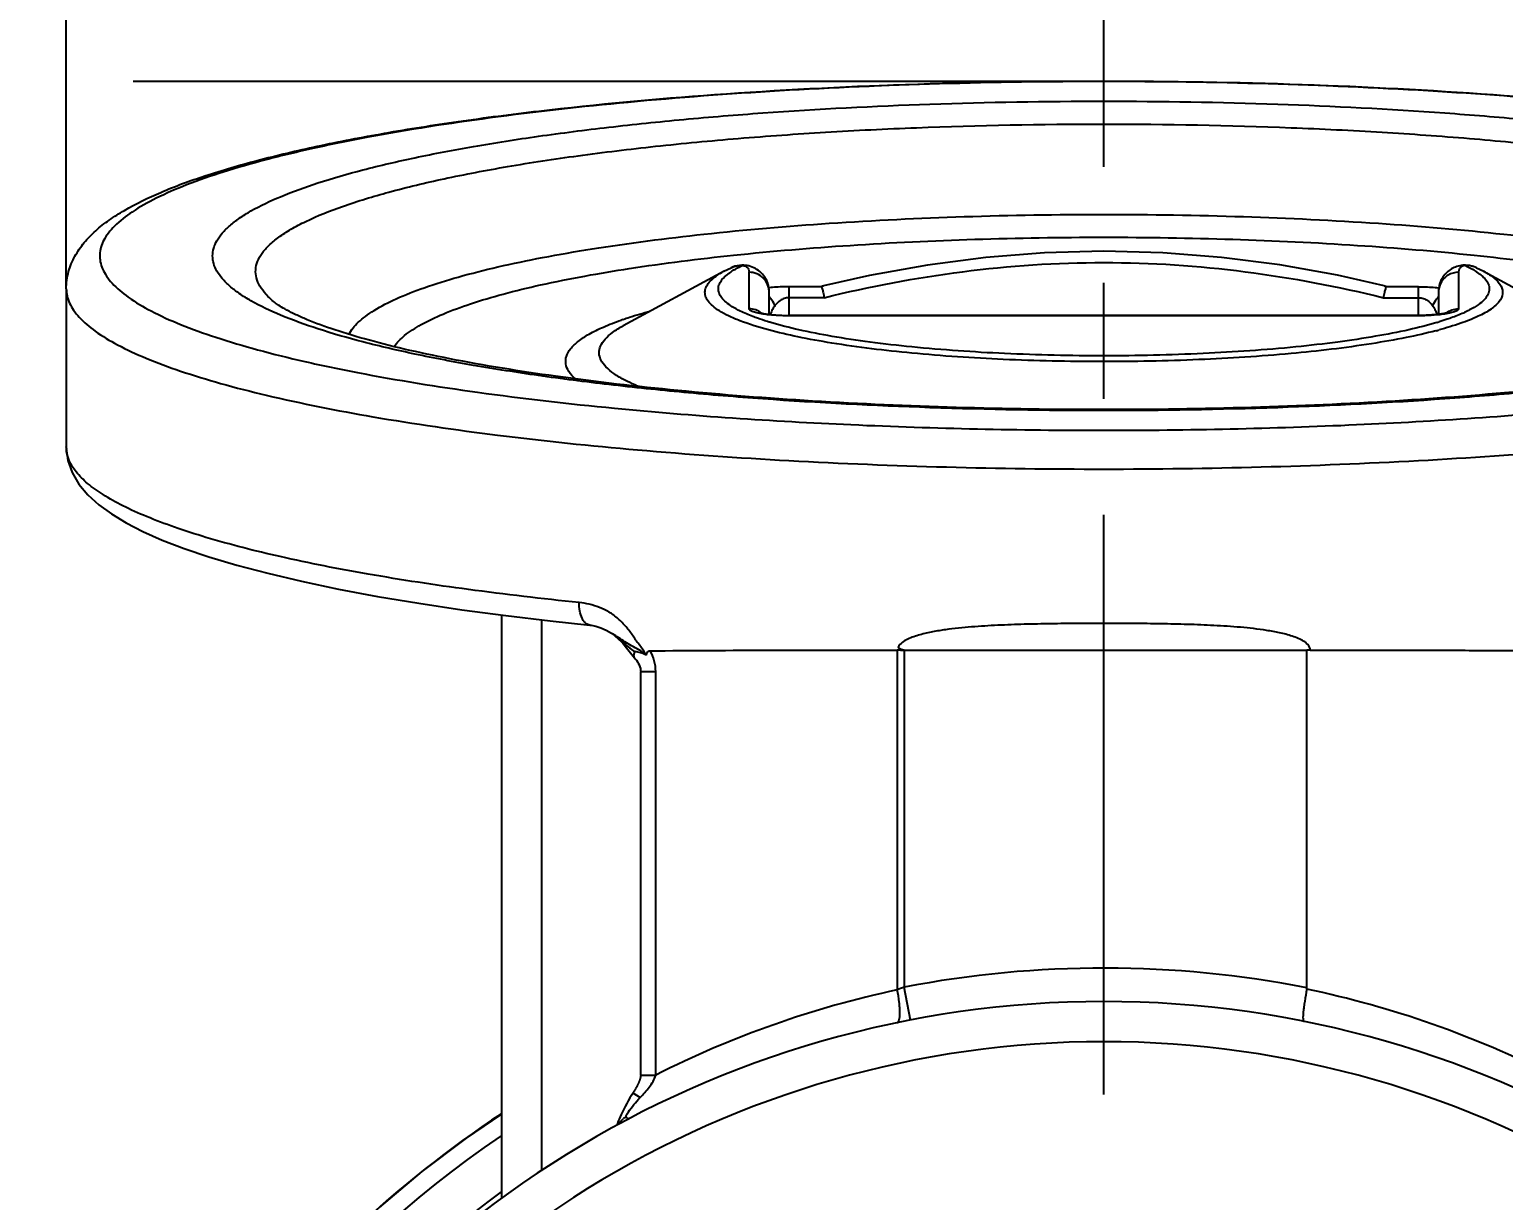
# Model space of a CAD drawing. Header units: millimetres. Extents: x 0 to 420, y 0 to 297.
# Drawn here: x 120.44 to 142.46, y 166.36 to 183.85 of the extents above; entities that cross this region are included whole.
import ezdxf
from ezdxf.enums import TextEntityAlignment as Align

# ---------------------------------------------------------------- set-up
doc = ezdxf.new("R2010")
doc.units = ezdxf.units.MM
doc.header["$LTSCALE"] = 23.1
doc.linetypes.add('CENTER', pattern=[0.6, 0.375, -0.075, 0.075, -0.075])
doc.layers.get('0').update_dxf_attribs({"linetype": 'CONTINUOUS'})
doc.layers.add('STARTBEZUEGE', color=7, linetype='CONTINUOUS')
doc.styles.get("Standard").update_dxf_attribs({"font": 'arial.ttf'})
doc.styles.add('TEXTSTYLE_3', font='arial.ttf')
doc.dimstyles.new('DIMSTYLE_10', dxfattribs={"dimtxt": 3, "dimasz": 3.3, "dimexe": 1.5, "dimexo": 0, "dimgap": 0.75, "dimtad": 1, "dimdec": 3, "dimdsep": 46, "dimtxsty": 'STANDARD', "dimblk": '_FILLED', "dimblk1": '_FILLED', "dimblk2": '_FILLED', "dimcen": 0.09, "dimadec": 3, "dimazin": 2, "dimtp": 0.3, "dimtm": 0.3, "dimtfac": 1, "dimtdec": 3, "dimtofl": 0, "dimtmove": 0, "dimatfit": 3, "dimldrblk": '_FILLED', "dimfxl": 1, "dimtolj": 1, "dimarcsym": 0})
doc.dimstyles.new('DIMSTYLE_2', dxfattribs={"dimtxt": 3, "dimasz": 3.3, "dimexe": 1.5, "dimexo": 0, "dimgap": 0.75, "dimtad": 1, "dimdec": 3, "dimdsep": 46, "dimtxsty": 'STANDARD', "dimblk": '_FILLED', "dimblk1": '_FILLED', "dimblk2": '_FILLED', "dimcen": 0.09, "dimadec": 3, "dimazin": 2, "dimtol": 1, "dimtp": 0.4, "dimtm": 0.4, "dimtfac": 0.6, "dimtdec": 3, "dimtofl": 0, "dimtmove": 0, "dimatfit": 3, "dimldrblk": '_FILLED', "dimfxl": 1, "dimtolj": 1, "dimarcsym": 0})
doc.dimstyles.new('DIMSTYLE_5', dxfattribs={"dimtxt": 3, "dimasz": 3.3, "dimexe": 1.5, "dimexo": 0, "dimgap": 0.75, "dimtad": 1, "dimdec": 1, "dimdsep": 46, "dimtxsty": 'STANDARD', "dimblk": '_FILLED', "dimblk1": '_FILLED', "dimblk2": '_FILLED', "dimcen": 0.09, "dimadec": 3, "dimazin": 2, "dimtp": 0.3, "dimtm": 0.3, "dimtfac": 1, "dimtdec": 1, "dimtofl": 0, "dimtmove": 0, "dimatfit": 3, "dimldrblk": '_FILLED', "dimfxl": 1, "dimtolj": 1, "dimarcsym": 0})

# ---------------------------------------------------------------- blocks, each defined once
blk = doc.blocks.new('_FILLED')
at = {"color": 0, "linetype": 'BYBLOCK'}
blk.add_solid([(0, 0), (-1, 0.1515), (-1, -0.1515)], dxfattribs=at)
blk = doc.blocks.new('*D1')
at = {"color": 2, "linetype": 'CONTINUOUS'}
for p, q in [((119.489, 157.483), (119.489, 208.58)), ((153.489, 157.483), (153.489, 208.58)), ((119.489, 207.08), (136.489, 207.08)), ((153.489, 207.08), (136.489, 207.08))]:
    blk.add_line(p, q, dxfattribs=at)
at = {"color": 2, "linetype": 'CONTINUOUS', "xscale": 3.3, "yscale": 3.3, "zscale": 3.3, "rotation": 180}
blk.add_blockref('_FILLED', (119.489, 207.08), dxfattribs=at)
at = {"color": 2, "linetype": 'CONTINUOUS', "xscale": 3.3, "yscale": 3.3, "zscale": 3.3}
blk.add_blockref('_FILLED', (153.489, 207.08), dxfattribs=at)
at = {"color": 2, "linetype": 'CONTINUOUS', "style": 'TEXTSTYLE_3'}
for s, p in [('+0.4', (138.82, 210.38)), ('-0.4', (138.506, 207.98))]:
    blk.add_text(s, height=1.8, dxfattribs=at).set_placement(p, align=Align.CENTER)
at = {"color": 2, "linetype": 'CONTINUOUS'}
blk.add_text('34', height=3, dxfattribs=at).set_placement((134.01, 208.58), align=Align.CENTER)
blk = doc.blocks.new('*D4')
at = {"color": 2, "linetype": 'CONTINUOUS'}
for p, q in [((118.489, 183.074), (104.989, 183.074)), ((106.489, 183.074), (106.489, 160.413)), ((136.489, 183.074), (121.989, 183.074)), ((106.489, 137.753), (106.489, 160.413)), ((136.489, 137.753), (104.989, 137.753))]:
    blk.add_line(p, q, dxfattribs=at)
at = {"color": 2, "linetype": 'CONTINUOUS', "xscale": 3.3, "yscale": 3.3, "zscale": 3.3}
for p, rotation in [((106.489, 183.074), 90), ((106.489, 137.753), 270)]:
    blk.add_blockref('_FILLED', p, dxfattribs=dict(at, rotation=rotation))
at = {"color": 2, "linetype": 'CONTINUOUS'}
for s, p in [(')', (105.739, 165.187)), ('45.3', (105.739, 160.413)), ('(', (105.739, 155.64))]:
    blk.add_text(s, height=3, rotation=90, dxfattribs=at).set_placement(p, align=Align.CENTER)
blk = doc.blocks.new('*D10')
at = {"color": 2, "linetype": 'CONTINUOUS'}
for p, q in [((120.989, 179.977), (120.989, 199.58)), ((151.989, 179.977), (151.989, 199.58)), ((120.989, 198.08), (136.489, 198.08)), ((151.989, 198.08), (136.489, 198.08))]:
    blk.add_line(p, q, dxfattribs=at)
at = {"color": 2, "linetype": 'CONTINUOUS', "xscale": 3.3, "yscale": 3.3, "zscale": 3.3, "rotation": 180}
blk.add_blockref('_FILLED', (120.989, 198.08), dxfattribs=at)
at = {"color": 2, "linetype": 'CONTINUOUS', "xscale": 3.3, "yscale": 3.3, "zscale": 3.3}
blk.add_blockref('_FILLED', (151.989, 198.08), dxfattribs=at)
at = {"color": 2, "linetype": 'CONTINUOUS'}
for s, p in [('(', (133.461, 198.83)), (')', (139.517, 198.83)), ('31', (136.489, 198.83))]:
    blk.add_text(s, height=3, dxfattribs=at).set_placement(p, align=Align.CENTER)

msp = doc.modelspace()

# ---------------------------------------------------------------- linework, layer by layer
at = {"color": 7, "linetype": 'CONTINUOUS'}
for p, q in [((130.8151, 180.2401), (129.3102, 179.4253)), ((130.8128, 180.2389), (130.92, 180.2929)), ((142.0584, 180.2929), (142.1655, 180.2389)), ((142.1634, 180.2401), (143.6682, 179.4253)), ((120.9892, 179.9769), (120.9892, 177.6133)), ((131.4705, 180.0539), (131.4611, 180.0807)), ((131.478, 180.0268), (131.4705, 180.0539)), ((131.4892, 179.5955), (131.4892, 179.9337)), ((141.4892, 179.9337), (141.4892, 179.5955)), ((141.5428, 180.1337), (141.5422, 180.1327)), ((141.1892, 179.5797), (131.7892, 179.5797)), ((120.9892, 177.6133), (120.9892, 177.6177)), ((127.4892, 175.105), (127.4892, 166.3863)), ((129.1464, 174.8278), (129.15, 174.8252)), ((129.15, 174.8252), (129.1518, 174.8239)), ((129.151, 174.8245), (129.1518, 174.8239)), ((133.4544, 174.5799), (133.404, 174.5817)), ((133.4544, 174.5799), (139.4718, 174.5799)), ((139.524, 169.5348), (139.524, 174.5804)), ((129.5706, 168.2317), (129.5706, 174.2613)), ((129.4611, 167.9743), (129.4549, 167.9648))]:
    msp.add_line(p, q, dxfattribs=at)
at = {"color": 9, "linetype": 'CONTINUOUS'}
for p, q in [((130.86, 180.1879), (130.8622, 180.1896)), ((130.8609, 180.1878), (130.8627, 180.1895)), ((131.1892, 179.6793), (131.1892, 180.2248)), ((141.7892, 180.2249), (141.7892, 179.6793)), ((131.7892, 179.5751), (131.7892, 180.0094)), ((132.2709, 180.0094), (131.7892, 180.0094)), ((141.1892, 180.0094), (140.7075, 180.0094)), ((141.1892, 179.5751), (141.1892, 180.0094)), ((132.3122, 179.8449), (131.7892, 179.8449)), ((140.6662, 179.8449), (141.1892, 179.8449)), ((141.1892, 179.5751), (131.7892, 179.5751)), ((129.31, 179.4253), (129.3102, 179.4253)), ((120.9892, 177.6119), (120.9892, 177.6133)), ((120.9893, 177.6119), (120.9892, 177.6133)), ((128.0892, 175.0324), (128.0892, 166.8079)), ((129.1511, 174.8247), (129.1464, 174.8278)), ((133.404, 174.5818), (133.404, 169.5043)), ((133.505, 174.5799), (133.505, 169.5446)), ((129.5706, 174.2613), (129.7953, 174.2613)), ((129.7953, 168.2317), (129.7953, 174.2613)), ((133.5997, 169.0537), (133.505, 169.5446)), ((129.5706, 168.2317), (129.7953, 168.2317)), ((129.4549, 167.9648), (129.5616, 167.8947))]:
    msp.add_line(p, q, dxfattribs=at)
at = {"color": 7, "linetype": 'CONTINUOUS'}
for points in [[(140.6788, 180.0241), (139.9817, 180.1793), (139.1193, 180.3343), (138.2475, 180.4479), (137.3687, 180.5173), (136.4864, 180.5405), (135.6041, 180.517), (134.7252, 180.4473), (133.8532, 180.3334), (132.9906, 180.178), (132.2996, 180.0241)], [(131.1023, 180.3304), (131.0839, 180.3306), (131.047, 180.3283), (131.0105, 180.3227), (130.9746, 180.3137), (130.9396, 180.3014), (130.92, 180.2929)], [(131.4368, 180.1317), (131.422, 180.1555), (131.4059, 180.1779), (131.3884, 180.1988), (131.3699, 180.2181), (131.3502, 180.2359), (131.3296, 180.2523), (131.3079, 180.2672), (131.2849, 180.2808), (131.261, 180.2929), (131.2363, 180.3034), (131.2111, 180.3122), (131.1854, 180.3192), (131.16, 180.3245), (131.1343, 180.3281), (131.1098, 180.3301), (131.1023, 180.3304)], [(141.8761, 180.3304), (141.8719, 180.3303), (141.8506, 180.3288), (141.8285, 180.3261), (141.8061, 180.3222), (141.7843, 180.317), (141.7628, 180.3107), (141.742, 180.3033), (141.7217, 180.2949), (141.7019, 180.2853), (141.6827, 180.2747), (141.6643, 180.2631), (141.6465, 180.2506), (141.6294, 180.237), (141.613, 180.2223), (141.5972, 180.2066), (141.5823, 180.1899), (141.5681, 180.1721), (141.5549, 180.1533), (141.5422, 180.1326)], [(142.0584, 180.2929), (142.04, 180.3009), (142.0048, 180.3134), (141.9686, 180.3226), (141.9319, 180.3283), (141.8948, 180.3306), (141.8762, 180.3304)], [(131.4611, 180.0807), (131.4498, 180.1067), (131.4368, 180.1317)], [(131.4892, 179.9294), (131.4889, 179.9454), (131.4871, 179.9722), (131.4835, 179.9994), (131.478, 180.0268)], [(120.9892, 177.6177), (120.9894, 177.5959), (121.0124, 177.4147), (121.0764, 177.2317), (121.179, 177.0575), (121.3118, 176.8994), (121.4739, 176.7521), (121.6633, 176.614), (121.8825, 176.4815), (122.1346, 176.3522), (122.4223, 176.2251), (122.7496, 176.0991), (123.1192, 175.9742), (123.5356, 175.8499), (123.9977, 175.7276), (124.5054, 175.6081), (125.0547, 175.4929), (125.6409, 175.3831), (126.2579, 175.2799), (126.8987, 175.184), (127.5554, 175.0962), (128.2167, 175.0172), (128.8123, 174.9533)], [(128.8121, 174.9533), (128.8329, 174.9508), (128.9023, 174.9374), (128.9771, 174.9142), (129.0556, 174.8801), (129.1344, 174.8355), (129.1425, 174.8303)], [(129.151, 174.8245), (129.2214, 174.7646), (129.3017, 174.6829), (129.3802, 174.5899), (129.4574, 174.4916), (129.4794, 174.4643)], [(129.479, 174.4647), (129.4891, 174.452), (129.5057, 174.4295), (129.5212, 174.4063), (129.5349, 174.3828), (129.5471, 174.3584), (129.5575, 174.3328), (129.5652, 174.3065), (129.5699, 174.2783), (129.5706, 174.2613)], [(129.5706, 168.2317), (129.5706, 168.2309), (129.5705, 168.2269), (129.5702, 168.2229), (129.5698, 168.2188), (129.5693, 168.2148), (129.5687, 168.211), (129.5681, 168.2076), (129.5676, 168.2045), (129.567, 168.2016), (129.5665, 168.1989), (129.5659, 168.1961), (129.5652, 168.1933), (129.5645, 168.1902), (129.5636, 168.1866), (129.5626, 168.1829), (129.5616, 168.1792), (129.5605, 168.1754), (129.5593, 168.1716), (129.5581, 168.1677), (129.5569, 168.1638), (129.5556, 168.1598), (129.5542, 168.1557), (129.5527, 168.1516), (129.5512, 168.1473), (129.5496, 168.143), (129.5479, 168.1387), (129.5462, 168.1342), (129.5444, 168.1296), (129.5424, 168.125), (129.5404, 168.1202), (129.5384, 168.1154), (129.5362, 168.1105), (129.534, 168.1055), (129.5317, 168.1004), (129.5293, 168.0953), (129.5268, 168.0901), (129.5242, 168.0848), (129.5216, 168.0795), (129.5189, 168.0741), (129.5161, 168.0686), (129.5132, 168.0631), (129.5103, 168.0575), (129.5073, 168.0519), (129.5042, 168.0463), (129.501, 168.0405), (129.4978, 168.0348), (129.4944, 168.0289), (129.491, 168.0231), (129.4876, 168.0171), (129.484, 168.0112), (129.4804, 168.0051), (129.4767, 167.9991), (129.4729, 167.993), (129.469, 167.9868), (129.4651, 167.9806), (129.4611, 167.9743)], [(129.4549, 167.9648), (129.4372, 167.9372), (129.4102, 167.8926), (129.385, 167.8485), (129.3612, 167.8052), (129.3388, 167.7629), (129.3177, 167.722), (129.298, 167.6826), (129.2799, 167.645), (129.2633, 167.6091), (129.2483, 167.5749), (129.2347, 167.5415), (129.2226, 167.5085), (129.2144, 167.4828)], [(127.4892, 167.6493), (126.9631, 167.2908), (126.3016, 166.7898), (125.662, 166.2528), (125.045, 165.6791), (124.452, 165.0681), (123.8829, 164.4176), (123.3854, 163.7875)]]:
    msp.add_lwpolyline(points, dxfattribs=at)
at = {"color": 9, "linetype": 'CONTINUOUS'}
for centre, radius, start, end in [((131.283, 179.662), 0.6749, 128.19339, 128.57484), ((131.5375, 179.2883), 1.1273, 120.48915, 121.54074), ((131.0518, 180.2248), 0.1374, 359.98227, 2.7362), ((141.9243, 180.2249), 0.1351, 177.34886, 180.01425), ((141.9061, 179.9604), 0.3662, 88.00351, 93.20601), ((141.9063, 179.9636), 0.363, 82.77633, 88.00595), ((141.9067, 179.9678), 0.3587, 72.35834, 82.76751), ((141.4144, 179.2472), 1.1763, 58.35747, 60.41597), ((141.9075, 179.9706), 0.3558, 71.57468, 72.33773), ((141.9072, 179.9696), 0.3569, 64.91856, 71.57289), ((131.0542, 179.9294), 0.4351, 359.99654, 2.54059), ((130.8939, 174.9248), 4.8622, 109.02569, 109.42953), ((131.9824, 179.4355), 0.4999, 156.52368, 161.60614), ((140.9956, 179.4354), 0.5003, 18.3954, 23.67852), ((140.1267, 183.9643), 4.6861, 286.59918, 287.00676), ((139.8749, 185.388), 6.2392, 284.63665, 285.06757), ((121.4573, 177.6133), 0.4681, 180.17698, 183.05312), ((136.4182, 261.8711), 84.5858, 266.860633, 270.048126), ((136.506, 263.8821), 86.5968, 269.988893, 273.102348), ((128.2027, 173.6022), 1.547, 51.14419, 52.15835), ((139.4775, 174.5816), 0.0962, 0.03792, 11.48432), ((136.4892, 154.0799), 15.75, 78.89045, 100.92204), ((136.5223, 154.9088), 14.9249, 102.0598, 116.79008), ((135.1767, 165.2138), 4.6423, 111.10653, 112.44888), ((136.4555, 154.9073), 14.9265, 63.21033, 78.14411), ((136.4892, 154.0799), 14.65, 26.47563, 153.52437), ((136.6247, 153.8456), 16.5564, 123.48952, 142.93712), ((129.565, 167.2817), 0.3916, 122.49395, 131.25441), ((136.4892, 154.0799), 16.0163, 124.20637, 159.24784)]:
    msp.add_arc(centre, radius, start, end, dxfattribs=at)
at = {"color": 7, "linetype": 'CONTINUOUS'}
for centre, radius, start, end in [((131.0892, 179.9337), 0.4, 0, 30.01183), ((141.8892, 179.9337), 0.4, 149.99281, 180), ((141.893, 179.9337), 0.4034, 163.37311, 164.68704), ((141.887, 179.9357), 0.3971, 156.19104, 163.39306), ((141.8836, 179.9371), 0.3934, 155.43468, 156.18582), ((141.8818, 179.938), 0.3915, 150.17436, 155.43648), ((140.3045, 180.5373), 9.0782, 220.63291, 221.01304), ((139.475, 177.3493), 2.7694, 269.93421, 271.0135), ((139.8856, 165.2503), 9.3367, 91.9103, 92.21979), ((139.4228, 169.5347), 0.1012, 348.99272, 0.04215), ((136.4892, 154.0799), 15.25, 26.47563, 153.52437), ((136.4892, 154.0799), 15.3285, 125.96989, 155.31258)]:
    msp.add_arc(centre, radius, start, end, dxfattribs=at)
for points, knots in [([(120.9892, 179.9769), (120.9892, 180.0634), (121.0123, 180.2336), (121.1104, 180.4675), (121.2526, 180.6718), (121.4276, 180.8513), (121.6314, 181.0103), (121.9501, 181.2125), (122.4264, 181.4417), (123.0917, 181.6848), (123.8731, 181.9108), (124.7682, 182.1204), (125.7719, 182.3129), (126.8762, 182.487), (128.5188, 182.6989), (130.7444, 182.9022), (133.5607, 183.0488), (135.5008, 183.0816), (136.4892, 183.0816)], [0, 0, 0, 0, 0.0158472, 0.0309913, 0.0460348, 0.0611529, 0.0767338, 0.093264, 0.1301909, 0.1732356, 0.2228495, 0.2790338, 0.3415359, 0.4099389, 0.4837084, 0.6447743, 0.81901, 1, 1, 1, 1]), ([(136.4892, 183.0816), (137.4776, 183.0816), (139.4178, 183.0488), (142.2341, 182.9022), (144.4596, 182.6989), (146.1022, 182.487), (147.2065, 182.3129), (148.2102, 182.1204), (149.1054, 181.9108), (149.8867, 181.6848), (150.552, 181.4417), (151.0283, 181.2125), (151.347, 181.0103), (151.5508, 180.8513), (151.7259, 180.6718), (151.868, 180.4675), (151.9661, 180.2336), (151.9892, 180.0634), (151.9892, 179.9769)], [0, 0, 0, 0, 0.1809902, 0.3552259, 0.5162919, 0.5900614, 0.6584645, 0.7209666, 0.7771509, 0.8267648, 0.8698093, 0.9067361, 0.9232666, 0.9388474, 0.9539647, 0.9690087, 0.9841537, 1, 1, 1, 1]), ([(132.2709, 180.0094), (132.2692, 180.0123), (132.2785, 180.0183), (132.2876, 180.0208), (132.2955, 180.0231), (132.2996, 180.0241)], [0, 0, 0, 0, 0.3070258, 0.6180391, 1, 1, 1, 1]), ([(132.2709, 180.0094), (132.2719, 180.0077), (132.2769, 179.9976), (132.2803, 179.9869), (132.2829, 179.9781)], [0, 0, 0, 0, 0.180117, 1, 1, 1, 1]), ([(132.2829, 179.9781), (132.2885, 179.9596), (132.299, 179.9153), (132.3076, 179.8707), (132.3122, 179.8449)], [0, 0, 0, 0, 0.4245475, 1, 1, 1, 1]), ([(140.6955, 179.9781), (140.69, 179.9596), (140.6795, 179.9153), (140.6708, 179.8707), (140.6662, 179.8449)], [0, 0, 0, 0, 0.4245474, 1, 1, 1, 1]), ([(140.6788, 180.0241), (140.683, 180.0231), (140.6908, 180.0208), (140.6999, 180.0183), (140.7093, 180.0123), (140.7075, 180.0094)], [0, 0, 0, 0, 0.3819606, 0.6929749, 1, 1, 1, 1]), ([(140.7075, 180.0094), (140.7065, 180.0077), (140.7015, 179.9976), (140.6981, 179.9869), (140.6955, 179.9781)], [0, 0, 0, 0, 0.180117, 1, 1, 1, 1]), ([(141.5039, 180.0403), (141.5014, 180.0311), (141.4928, 179.9949), (141.4892, 179.9576), (141.4892, 179.93)], [0, 0, 0, 0, 0.2568944, 1, 1, 1, 1]), ([(136.4892, 178.1725), (135.7533, 178.1725), (134.3022, 178.1935), (132.1792, 178.2876), (130.1828, 178.4407), (128.3738, 178.6476), (127.0125, 178.8664), (126.0635, 179.0672), (125.4702, 179.2169), (124.9694, 179.3693), (124.6161, 179.501), (124.3896, 179.6041), (124.263, 179.6695), (124.1699, 179.7259), (124.12, 179.7611), (124.101, 179.7765)], [0, 0, 0, 0, 0.1755213, 0.3460589, 0.5067586, 0.652951, 0.7802097, 0.8354062, 0.884247, 0.9261027, 0.9602136, 0.9740522, 0.9854511, 0.9941689, 1, 1, 1, 1]), ([(148.8775, 179.7765), (148.8584, 179.7611), (148.8085, 179.7259), (148.7154, 179.6695), (148.5888, 179.6041), (148.3623, 179.501), (148.009, 179.3693), (147.5082, 179.2169), (146.9149, 179.0672), (145.9659, 178.8664), (144.6046, 178.6476), (142.7956, 178.4407), (140.7993, 178.2876), (138.6762, 178.1935), (137.2252, 178.1725), (136.4892, 178.1725)], [0, 0, 0, 0, 0.005832, 0.014549, 0.0259475, 0.0397863, 0.0738973, 0.1157529, 0.1645937, 0.2197901, 0.3470488, 0.4932412, 0.6539409, 0.8244786, 1, 1, 1, 1]), ([(131.3502, 179.621), (131.3466, 179.6224), (131.3662, 179.6157), (131.3748, 179.6142), (131.3951, 179.6095), (131.4161, 179.6058), (131.4513, 179.6), (131.5008, 179.5937), (131.5661, 179.5876), (131.6373, 179.5831), (131.7123, 179.5803), (131.7634, 179.5797), (131.7892, 179.5797)], [0, 0, 0, 0, 0.0258647, 0.0583576, 0.1006613, 0.1511912, 0.2086546, 0.3407179, 0.4906143, 0.6533735, 0.824723, 1, 1, 1, 1]), ([(141.6282, 179.621), (141.6318, 179.6224), (141.6122, 179.6157), (141.6036, 179.6142), (141.5834, 179.6095), (141.5624, 179.6058), (141.5271, 179.6), (141.4777, 179.5937), (141.4123, 179.5876), (141.3412, 179.5831), (141.2661, 179.5803), (141.215, 179.5797), (141.1892, 179.5797)], [0, 0, 0, 0, 0.0258647, 0.0583576, 0.1006613, 0.1511912, 0.2086546, 0.3407179, 0.4906143, 0.6533735, 0.824723, 1, 1, 1, 1]), ([(129.6557, 174.5035), (129.6274, 174.5182), (129.5724, 174.5409), (129.5145, 174.5531), (129.4877, 174.5577)], [0, 0, 0, 0, 0.5407726, 1, 1, 1, 1]), ([(129.6557, 174.5035), (129.6567, 174.5117), (129.6597, 174.5279), (129.6691, 174.5507), (129.6876, 174.567), (129.7034, 174.5696), (129.7111, 174.5697)], [0, 0, 0, 0, 0.2619111, 0.5165245, 0.7594473, 1, 1, 1, 1]), ([(129.7111, 174.5697), (130.3129, 174.5747), (131.2266, 174.5787), (132.4576, 174.579), (133.0867, 174.5818), (133.404, 174.5818)], [0, 0, 0, 0, 0.4889488, 0.7422289, 1, 1, 1, 1]), ([(133.508, 174.5799), (133.4991, 174.5799), (133.4812, 174.5817), (133.4477, 174.5945), (133.4266, 174.6121), (133.415, 174.6255)], [0, 0, 0, 0, 0.2505739, 0.5008259, 1, 1, 1, 1]), ([(139.5744, 174.5818), (139.9039, 174.5817), (140.5569, 174.5799), (141.5259, 174.5781), (142.4726, 174.5755), (143.0958, 174.5713), (143.4029, 174.5685)], [0, 0, 0, 0, 0.258182, 0.5116658, 0.7593084, 1, 1, 1, 1]), ([(139.5221, 169.5153), (139.5102, 169.4546), (139.4946, 169.3663), (139.4784, 169.2536), (139.4701, 169.182), (139.4653, 169.1236), (139.4647, 169.0781), (139.466, 169.0518), (139.4716, 169.0355), (139.4759, 169.0346)], [0, 0, 0, 0, 0.3810022, 0.5517719, 0.701054, 0.8235425, 0.915153, 0.97342, 1, 1, 1, 1])]:
    msp.add_open_spline(points, degree=3, knots=knots, dxfattribs=at)
at = {"color": 9, "linetype": 'CONTINUOUS'}
for points, knots in [([(136.4892, 183.074), (135.6702, 183.074), (134.0534, 183.0511), (131.6833, 182.9489), (129.4426, 182.7817), (127.3915, 182.5545), (125.829, 182.3125), (124.7171, 182.0882), (123.9963, 181.9162), (123.3595, 181.7348), (122.8109, 181.5453), (122.3535, 181.3492), (121.9897, 181.1476), (121.7526, 180.9659), (121.6183, 180.8158), (121.5483, 180.7085), (121.5037, 180.5998), (121.4853, 180.49), (121.4937, 180.3799), (121.5285, 180.2707), (121.589, 180.1629), (121.7102, 180.0122), (121.9318, 179.8294), (122.2779, 179.6269), (122.7179, 179.4296), (123.2495, 179.2388), (123.87, 179.0558), (124.5754, 178.8819), (125.6685, 178.6545), (127.2105, 178.4082), (128.4952, 178.2611), (129.1788, 178.1948)], [0, 0, 0, 0, 0.1029062, 0.2031146, 0.2980172, 0.3851579, 0.4623256, 0.4965711, 0.5276527, 0.5554096, 0.5797227, 0.6005307, 0.6178593, 0.631881, 0.6377898, 0.6430827, 0.6479043, 0.6524484, 0.656947, 0.6616389, 0.666735, 0.6723982, 0.6858369, 0.7025244, 0.7226731, 0.74633, 0.7734469, 0.8039146, 0.8375794, 0.9137069, 1, 1, 1, 1]), ([(143.7996, 178.1948), (144.4832, 178.2611), (145.7679, 178.4082), (147.3099, 178.6545), (148.4031, 178.8819), (149.1084, 179.0558), (149.7289, 179.2388), (150.2606, 179.4296), (150.7006, 179.6269), (151.0466, 179.8294), (151.2683, 180.0122), (151.3894, 180.1629), (151.4499, 180.2707), (151.4848, 180.3799), (151.4931, 180.49), (151.4747, 180.5998), (151.4301, 180.7085), (151.3601, 180.8158), (151.2258, 180.9659), (150.9887, 181.1476), (150.625, 181.3492), (150.1675, 181.5453), (149.6189, 181.7348), (148.9822, 181.9162), (148.2613, 182.0882), (147.1494, 182.3125), (145.5869, 182.5545), (143.5359, 182.7817), (141.2951, 182.9489), (138.925, 183.0511), (137.3083, 183.074), (136.4892, 183.074)], [0, 0, 0, 0, 0.0862931, 0.1624206, 0.1960854, 0.2265531, 0.25367, 0.2773269, 0.2974756, 0.3141631, 0.3276018, 0.333265, 0.3383611, 0.343053, 0.3475516, 0.3520957, 0.3569173, 0.3622102, 0.368119, 0.3821407, 0.3994693, 0.4202773, 0.4445904, 0.4723473, 0.5034289, 0.5376744, 0.6148421, 0.7019828, 0.7968854, 0.8970938, 1, 1, 1, 1]), ([(136.4892, 178.1573), (135.6233, 178.1573), (133.9235, 178.1859), (131.8311, 178.2938), (130.232, 178.4244), (129.1146, 178.5399), (128.068, 178.6738), (127.1024, 178.8245), (126.2269, 178.9906), (125.4498, 179.1703), (124.7782, 179.3618), (124.2182, 179.563), (123.8278, 179.7462), (123.5793, 179.9002), (123.4346, 180.0105), (123.3206, 180.1223), (123.2378, 180.2358), (123.1869, 180.3516), (123.1696, 180.4693), (123.1869, 180.5869), (123.2378, 180.7027), (123.3206, 180.8162), (123.4346, 180.928), (123.5793, 181.0383), (123.8278, 181.1923), (124.2182, 181.3755), (124.7782, 181.5767), (125.4498, 181.7682), (126.2269, 181.9479), (127.1024, 182.114), (128.068, 182.2647), (129.1146, 182.3986), (130.232, 182.5142), (131.8311, 182.6447), (133.9235, 182.7526), (135.6233, 182.7812), (136.4892, 182.7812)], [0, 0, 0, 0, 0.0938131, 0.1841308, 0.2269273, 0.2676161, 0.3058267, 0.3412172, 0.3734797, 0.4023468, 0.4276012, 0.4490911, 0.4667595, 0.4741902, 0.4807261, 0.4864339, 0.4914225, 0.4958626, 0.5, 0.5041374, 0.5085775, 0.5135661, 0.5192739, 0.5258098, 0.5332405, 0.5509089, 0.5723988, 0.5976532, 0.6265203, 0.6587828, 0.6941733, 0.7323839, 0.7730727, 0.8158692, 0.9061869, 1, 1, 1, 1]), ([(136.4892, 182.7812), (137.3552, 182.7812), (139.0549, 182.7526), (141.1473, 182.6447), (142.7464, 182.5142), (143.8638, 182.3986), (144.9104, 182.2647), (145.876, 182.114), (146.7515, 181.9479), (147.5286, 181.7682), (148.2002, 181.5767), (148.7602, 181.3755), (149.1506, 181.1923), (149.3991, 181.0383), (149.5439, 180.928), (149.6578, 180.8162), (149.7406, 180.7027), (149.7915, 180.5869), (149.8088, 180.4693), (149.7915, 180.3516), (149.7406, 180.2358), (149.6578, 180.1223), (149.5439, 180.0105), (149.3991, 179.9002), (149.1506, 179.7462), (148.7602, 179.563), (148.2002, 179.3618), (147.5286, 179.1703), (146.7515, 178.9906), (145.876, 178.8245), (144.9104, 178.6738), (143.8638, 178.5399), (142.7464, 178.4244), (141.1473, 178.2938), (139.0549, 178.1859), (137.3552, 178.1573), (136.4892, 178.1573)], [0, 0, 0, 0, 0.0938131, 0.1841308, 0.2269273, 0.2676161, 0.3058267, 0.3412172, 0.3734797, 0.4023468, 0.4276012, 0.4490911, 0.4667595, 0.4741902, 0.4807261, 0.4864339, 0.4914225, 0.4958626, 0.5, 0.5041374, 0.5085775, 0.5135661, 0.5192739, 0.5258098, 0.5332405, 0.5509089, 0.5723988, 0.5976532, 0.6265203, 0.6587828, 0.6941733, 0.7323839, 0.7730727, 0.8158692, 0.9061869, 1, 1, 1, 1]), ([(124.101, 179.7765), (124.0552, 179.8135), (123.9741, 179.8874), (123.88, 180.01), (123.825, 180.1359), (123.8119, 180.2646), (123.8421, 180.3924), (123.9129, 180.5169), (124.0221, 180.6385), (124.1689, 180.7579), (124.3532, 180.8755), (124.6673, 181.0394), (125.1545, 181.2322), (125.8464, 181.4412), (126.6691, 181.6365), (127.6129, 181.8154), (128.6662, 181.9755), (129.8163, 182.1147), (131.049, 182.2311), (132.349, 182.3232), (134.1692, 182.413), (135.5557, 182.4392), (136.4892, 182.4392)], [0, 0, 0, 0, 0.012852, 0.0238711, 0.0335154, 0.0424773, 0.0516141, 0.0617364, 0.0734431, 0.0871092, 0.102954, 0.1210939, 0.1644228, 0.2171291, 0.278853, 0.3490104, 0.4268539, 0.5115076, 0.6019908, 0.6972393, 0.7961178, 1, 1, 1, 1]), ([(136.4892, 182.4392), (137.4227, 182.4392), (138.8092, 182.413), (140.6295, 182.3232), (141.9295, 182.2311), (143.1621, 182.1147), (144.3122, 181.9755), (145.3656, 181.8154), (146.3093, 181.6365), (147.132, 181.4412), (147.8239, 181.2322), (148.3111, 181.0394), (148.6253, 180.8755), (148.8095, 180.7579), (148.9563, 180.6385), (149.0655, 180.5169), (149.1364, 180.3924), (149.1665, 180.2646), (149.1534, 180.1359), (149.0984, 180.01), (149.0044, 179.8874), (148.9232, 179.8135), (148.8775, 179.7765)], [0, 0, 0, 0, 0.2038822, 0.3027607, 0.3980092, 0.4884924, 0.5731461, 0.6509896, 0.721147, 0.7828709, 0.8355772, 0.8789061, 0.897046, 0.9128908, 0.9265569, 0.9382636, 0.9483859, 0.9575227, 0.9664846, 0.9761289, 0.987148, 1, 1, 1, 1]), ([(125.2111, 179.2968), (125.2456, 179.3648), (125.3266, 179.4608), (125.4611, 179.5721), (125.6464, 179.6965), (125.939, 179.8449), (126.3609, 180.0088), (126.8687, 180.1658), (127.4584, 180.3144), (128.1252, 180.4532), (129.1494, 180.6304), (130.5774, 180.8135), (132.4322, 180.9713), (134.4254, 181.0683), (135.7936, 181.09), (136.4892, 181.09)], [0, 0, 0, 0, 0.0197294, 0.0316931, 0.045238, 0.0773458, 0.1163569, 0.1622389, 0.2147818, 0.2736554, 0.3384406, 0.4837096, 0.6459987, 0.8200086, 1, 1, 1, 1]), ([(136.4892, 181.09), (137.1848, 181.09), (138.553, 181.0683), (140.5463, 180.9713), (142.4011, 180.8135), (143.829, 180.6304), (144.8533, 180.4532), (145.5201, 180.3144), (146.1097, 180.1658), (146.6175, 180.0088), (147.0394, 179.8449), (147.332, 179.6965), (147.5173, 179.5721), (147.6518, 179.4608), (147.7328, 179.3648), (147.7674, 179.2968)], [0, 0, 0, 0, 0.1799913, 0.3540011, 0.5162902, 0.6615591, 0.7263443, 0.7852179, 0.8377608, 0.8836429, 0.9226541, 0.9547618, 0.9683068, 0.9802705, 1, 1, 1, 1]), ([(125.8856, 179.1139), (125.9291, 179.1769), (126.0558, 179.3008), (126.306, 179.4602), (126.6373, 179.6157), (127.0479, 179.7655), (127.5354, 179.9089), (128.3243, 180.0992), (129.4724, 180.3044), (131.0154, 180.4974), (132.7374, 180.6404), (134.5821, 180.7283), (135.8467, 180.748), (136.4892, 180.748)], [0, 0, 0, 0, 0.0211174, 0.0481417, 0.0816835, 0.1218969, 0.1686989, 0.2218611, 0.345842, 0.490344, 0.6509594, 0.8226546, 1, 1, 1, 1]), ([(136.4892, 180.748), (137.1317, 180.748), (138.3964, 180.7283), (140.241, 180.6404), (141.963, 180.4974), (143.506, 180.3044), (144.6541, 180.0992), (145.443, 179.9089), (145.9305, 179.7655), (146.3411, 179.6157), (146.6724, 179.4603), (146.9226, 179.3008), (147.0494, 179.1769), (147.0928, 179.1139)], [0, 0, 0, 0, 0.177345, 0.3490397, 0.5096548, 0.6541567, 0.7781376, 0.8312999, 0.878102, 0.9183157, 0.9518578, 0.9788824, 1, 1, 1, 1]), ([(132.3122, 179.8449), (132.9925, 180.012), (134.3767, 180.277), (136.4893, 180.4166), (138.6018, 180.277), (139.986, 180.012), (140.6662, 179.8449)], [0, 0, 0, 0, 0.2491231, 0.5000112, 0.7508893, 1, 1, 1, 1]), ([(130.746, 179.6482), (130.7111, 179.6701), (130.6497, 179.7136), (130.5771, 179.7876), (130.5344, 179.865), (130.526, 179.9462), (130.5537, 180.0257), (130.6129, 180.101), (130.7013, 180.1739), (130.7727, 180.2171), (130.8128, 180.2389)], [0, 0, 0, 0, 0.1535842, 0.2794353, 0.3836206, 0.4770773, 0.5746614, 0.6895763, 0.8299891, 1, 1, 1, 1]), ([(131.0563, 179.6452), (131.0158, 179.6652), (130.9426, 179.705), (130.8488, 179.7713), (130.7806, 179.8392), (130.7385, 179.9097), (130.7255, 179.9835), (130.744, 180.0568), (130.7908, 180.1267), (130.8347, 180.1675), (130.86, 180.1879)], [0, 0, 0, 0, 0.1828016, 0.3365489, 0.4638003, 0.5697878, 0.6638397, 0.7591188, 0.8683234, 1, 1, 1, 1]), ([(130.8657, 180.1924), (130.8718, 180.1972), (130.8983, 180.2173), (130.9261, 180.2357), (130.9478, 180.249)], [0, 0, 0, 0, 0.2358387, 1, 1, 1, 1]), ([(130.92, 180.2929), (130.9599, 180.3116), (131.0189, 180.3266), (131.0779, 180.3268), (131.0928, 180.326)], [0, 0, 0, 0, 0.7478001, 1, 1, 1, 1]), ([(130.9655, 180.2597), (130.9752, 180.2654), (131.0168, 180.2891), (131.0596, 180.3105), (131.0928, 180.326)], [0, 0, 0, 0, 0.2351587, 1, 1, 1, 1]), ([(131.1023, 180.3304), (131.1015, 180.3304), (131.0979, 180.3301), (131.0948, 180.3279), (131.0928, 180.326)], [0, 0, 0, 0, 0.2232763, 1, 1, 1, 1]), ([(131.0928, 180.326), (131.1008, 180.3257), (131.1211, 180.323), (131.1402, 180.3144), (131.1501, 180.3073)], [0, 0, 0, 0, 0.3974751, 1, 1, 1, 1]), ([(131.1501, 180.3073), (131.1633, 180.2979), (131.1827, 180.2737), (131.1884, 180.2444), (131.1891, 180.2314)], [0, 0, 0, 0, 0.5540885, 1, 1, 1, 1]), ([(131.4892, 179.9294), (131.4892, 179.9679), (131.4735, 180.0458), (131.4066, 180.1439), (131.3069, 180.2095), (131.2282, 180.2248), (131.1892, 180.2248)], [0, 0, 0, 0, 0.2482606, 0.4975004, 0.7482034, 1, 1, 1, 1]), ([(142.1655, 180.2389), (142.2236, 180.2073), (142.3031, 180.1577), (142.3859, 180.0768), (142.4258, 180.0194), (142.4475, 179.9605), (142.4506, 179.8785), (142.4094, 179.7974), (142.3425, 179.7275), (142.2404, 179.6477), (142.066, 179.554), (141.8046, 179.4518), (141.6062, 179.3927), (141.4969, 179.3632)], [0, 0, 0, 0, 0.1244564, 0.1741886, 0.2169777, 0.2548126, 0.2905857, 0.3685184, 0.4166176, 0.4726641, 0.6112265, 0.7870404, 1, 1, 1, 1]), ([(141.7892, 180.2248), (141.735, 180.2248), (141.6248, 180.1949), (141.5467, 180.1113), (141.5219, 180.0635)], [0, 0, 0, 0, 0.5018139, 1, 1, 1, 1]), ([(142.1628, 180.1482), (142.186, 180.125), (142.225, 180.0779), (142.254, 179.9934), (142.2406, 179.9072), (142.1886, 179.8265), (142.1033, 179.7495), (141.9848, 179.6746), (141.8334, 179.6015), (141.7198, 179.5578), (141.6579, 179.5359)], [0, 0, 0, 0, 0.1016901, 0.1867164, 0.2687597, 0.3628206, 0.4791365, 0.6228715, 0.7962668, 1, 1, 1, 1]), ([(141.8286, 180.3075), (141.8153, 180.2981), (141.7957, 180.2738), (141.79, 180.2443), (141.7894, 180.2312)], [0, 0, 0, 0, 0.5545642, 1, 1, 1, 1]), ([(141.8861, 180.326), (141.878, 180.3258), (141.8578, 180.3231), (141.8386, 180.3146), (141.8286, 180.3075)], [0, 0, 0, 0, 0.3976713, 1, 1, 1, 1]), ([(141.8856, 180.326), (141.8849, 180.3267), (141.8822, 180.329), (141.8787, 180.3305), (141.8762, 180.3304)], [0, 0, 0, 0, 0.2923072, 1, 1, 1, 1]), ([(141.8861, 180.326), (141.8959, 180.3215), (141.9327, 180.3039), (141.969, 180.285), (141.9951, 180.2701)], [0, 0, 0, 0, 0.262744, 1, 1, 1, 1]), ([(142.0315, 180.2486), (142.0365, 180.2455), (142.0556, 180.2335), (142.0744, 180.2208), (142.0879, 180.211)], [0, 0, 0, 0, 0.2593495, 1, 1, 1, 1]), ([(142.0879, 180.211), (142.095, 180.2059), (142.1211, 180.1864), (142.1459, 180.1651), (142.1628, 180.1482)], [0, 0, 0, 0, 0.2666033, 1, 1, 1, 1]), ([(120.9892, 179.9769), (120.9892, 179.9412), (120.9977, 179.868), (121.0354, 179.7602), (121.0974, 179.6535), (121.2185, 179.5047), (121.4364, 179.3236), (121.7744, 179.1224), (122.2021, 178.9261), (122.7172, 178.7359), (123.3173, 178.5529), (124.2727, 178.3084), (125.6521, 178.0375), (127.5037, 177.7703), (129.5777, 177.5555), (131.0309, 177.454), (131.7858, 177.4122)], [0, 0, 0, 0, 0.0093612, 0.0191738, 0.0298297, 0.0416316, 0.0694456, 0.1037035, 0.14483, 0.192935, 0.2479448, 0.3096686, 0.4520638, 0.6171766, 0.8012612, 1, 1, 1, 1]), ([(131.4888, 179.9487), (131.4881, 179.964), (131.4819, 180.0283), (131.4602, 180.0912), (131.4356, 180.1337)], [0, 0, 0, 0, 0.2379232, 1, 1, 1, 1]), ([(131.7892, 180.0094), (131.7622, 180.0094), (131.6604, 180.0079), (131.5587, 180.0011), (131.4844, 179.9922)], [0, 0, 0, 0, 0.2651222, 1, 1, 1, 1]), ([(141.1892, 180.0094), (141.2162, 180.0094), (141.3179, 180.0079), (141.4197, 180.0011), (141.4939, 179.9923)], [0, 0, 0, 0, 0.2651186, 1, 1, 1, 1]), ([(141.1926, 177.4122), (141.9475, 177.454), (143.4007, 177.5555), (145.4747, 177.7703), (147.3263, 178.0375), (148.7058, 178.3084), (149.6611, 178.5529), (150.2612, 178.7359), (150.7764, 178.9261), (151.204, 179.1224), (151.542, 179.3236), (151.7599, 179.5047), (151.881, 179.6535), (151.943, 179.7602), (151.9807, 179.868), (151.9892, 179.9412), (151.9892, 179.9769)], [0, 0, 0, 0, 0.1987388, 0.3828234, 0.5479362, 0.6903314, 0.7520552, 0.807065, 0.85517, 0.8962965, 0.9305544, 0.9583684, 0.9701703, 0.9808262, 0.9906388, 1, 1, 1, 1]), ([(131.5766, 179.7267), (131.5713, 179.7385), (131.5486, 179.7838), (131.5185, 179.8255), (131.4925, 179.8528)], [0, 0, 0, 0, 0.2548757, 1, 1, 1, 1]), ([(131.5766, 179.7267), (131.5711, 179.7193), (131.5509, 179.6902), (131.5343, 179.6586), (131.5239, 179.6347)], [0, 0, 0, 0, 0.2621999, 1, 1, 1, 1]), ([(131.7892, 179.8449), (131.7633, 179.8449), (131.7152, 179.8363), (131.6401, 179.7976), (131.5981, 179.7556), (131.5766, 179.7267)], [0, 0, 0, 0, 0.3090062, 0.5702344, 1, 1, 1, 1]), ([(141.1892, 179.8449), (141.2151, 179.8449), (141.2633, 179.8363), (141.3383, 179.7976), (141.3803, 179.7556), (141.4018, 179.7267)], [0, 0, 0, 0, 0.3090198, 0.5702387, 1, 1, 1, 1]), ([(141.486, 179.8528), (141.4774, 179.8438), (141.4441, 179.8056), (141.4175, 179.7616), (141.4018, 179.7267)], [0, 0, 0, 0, 0.2450279, 1, 1, 1, 1]), ([(141.4018, 179.7267), (141.4072, 179.7194), (141.4271, 179.6908), (141.4435, 179.6598), (141.4538, 179.6363)], [0, 0, 0, 0, 0.2619931, 1, 1, 1, 1]), ([(128.5925, 178.6319), (128.5562, 178.6649), (128.495, 178.7313), (128.4516, 178.8338), (128.4485, 178.9127), (128.4642, 178.9923), (128.5237, 179.0935), (128.6424, 179.2039), (128.8096, 179.3115), (129.0254, 179.4162), (129.1877, 179.4788), (129.2765, 179.5101)], [0, 0, 0, 0, 0.1060591, 0.1931128, 0.2338113, 0.2752055, 0.3673437, 0.4815621, 0.6237044, 0.7962587, 1, 1, 1, 1]), ([(129.3089, 179.5214), (129.3398, 179.5321), (129.4719, 179.5762), (129.6056, 179.6154), (129.7084, 179.6435)], [0, 0, 0, 0, 0.2352546, 1, 1, 1, 1]), ([(131.4811, 179.3634), (131.3358, 179.4025), (131.1329, 179.4645), (130.89, 179.5672), (130.79, 179.6206), (130.746, 179.6482)], [0, 0, 0, 0, 0.5707625, 0.8031121, 1, 1, 1, 1]), ([(131.3168, 179.5372), (131.2928, 179.5457), (131.2045, 179.5782), (131.1177, 179.6149), (131.0563, 179.6452)], [0, 0, 0, 0, 0.2717302, 1, 1, 1, 1]), ([(131.4242, 179.5966), (131.3911, 179.601), (131.3328, 179.6105), (131.2661, 179.6268), (131.2259, 179.6429), (131.2031, 179.6552), (131.1892, 179.6699), (131.1892, 179.6793)], [0, 0, 0, 0, 0.3892139, 0.6889691, 0.801773, 0.8895106, 1, 1, 1, 1]), ([(131.3768, 179.6144), (131.3505, 179.6352), (131.2904, 179.6681), (131.2228, 179.6793), (131.1892, 179.6793)], [0, 0, 0, 0, 0.4991791, 1, 1, 1, 1]), ([(131.5146, 179.4731), (131.4972, 179.4782), (131.4309, 179.4984), (131.3651, 179.5201), (131.3168, 179.5372)], [0, 0, 0, 0, 0.2611693, 1, 1, 1, 1]), ([(131.7892, 179.5751), (131.7249, 179.5751), (131.603, 179.5785), (131.4813, 179.589), (131.4242, 179.5966)], [0, 0, 0, 0, 0.527059, 1, 1, 1, 1]), ([(141.5543, 179.5966), (141.4971, 179.589), (141.3755, 179.5785), (141.2535, 179.5751), (141.1892, 179.5751)], [0, 0, 0, 0, 0.472941, 1, 1, 1, 1]), ([(141.6579, 179.5359), (141.6451, 179.5314), (141.5919, 179.5129), (141.5383, 179.4957), (141.4974, 179.4832)], [0, 0, 0, 0, 0.2407391, 1, 1, 1, 1]), ([(141.7892, 179.6793), (141.7892, 179.6699), (141.7753, 179.6552), (141.7525, 179.6429), (141.7123, 179.6268), (141.6456, 179.6105), (141.5873, 179.601), (141.5543, 179.5966)], [0, 0, 0, 0, 0.1104894, 0.198227, 0.3110309, 0.6107861, 1, 1, 1, 1]), ([(141.6016, 179.6144), (141.6279, 179.6352), (141.688, 179.6681), (141.7556, 179.6793), (141.7892, 179.6793)], [0, 0, 0, 0, 0.4991791, 1, 1, 1, 1]), ([(129.3354, 178.6123), (129.2784, 178.642), (129.1774, 178.7009), (129.0535, 178.8013), (128.9732, 178.9057), (128.9412, 179.0176), (128.9657, 179.1305), (129.04, 179.2357), (129.1578, 179.3365), (129.255, 179.3955), (129.31, 179.4253)], [0, 0, 0, 0, 0.1676739, 0.3040143, 0.4136739, 0.506358, 0.5978399, 0.7044576, 0.8367746, 1, 1, 1, 1]), ([(141.4515, 179.3512), (141.3041, 179.3127), (140.9851, 179.241), (140.2645, 179.1146), (139.232, 178.9942), (137.8825, 178.9075), (136.4482, 178.8791), (135.0164, 178.9109), (133.6742, 179.0007), (132.6507, 179.1236), (131.9394, 179.2519), (131.6257, 179.3244), (131.4811, 179.3634)], [0, 0, 0, 0, 0.0455602, 0.0976769, 0.2186404, 0.3560353, 0.5018068, 0.6473317, 0.7840026, 0.9038146, 0.9552209, 1, 1, 1, 1]), ([(141.4654, 179.4735), (141.3272, 179.4323), (141.0234, 179.3559), (140.5289, 179.2603), (139.9661, 179.1762), (139.1087, 179.0783), (137.9436, 178.9981), (136.4907, 178.9659), (135.0378, 178.9979), (133.8725, 179.0781), (133.0148, 179.1758), (132.4517, 179.2599), (131.9569, 179.3555), (131.6529, 179.4319), (131.5146, 179.4731)], [0, 0, 0, 0, 0.0431669, 0.0936321, 0.1506667, 0.2133904, 0.3518039, 0.4999258, 0.648058, 0.7865016, 0.849247, 0.9063072, 0.9568014, 1, 1, 1, 1]), ([(129.537, 178.5191), (129.5188, 178.5266), (129.4507, 178.5555), (129.3836, 178.5871), (129.3354, 178.6123)], [0, 0, 0, 0, 0.2652128, 1, 1, 1, 1]), ([(129.1788, 178.1948), (130.354, 178.0809), (132.7897, 177.9172), (135.2299, 177.8645), (136.4892, 177.8645)], [0, 0, 0, 0, 0.4838993, 1, 1, 1, 1]), ([(136.4892, 177.8645), (137.7485, 177.8645), (140.1887, 177.9172), (142.6244, 178.0809), (143.7996, 178.1948)], [0, 0, 0, 0, 0.5161007, 1, 1, 1, 1]), ([(128.6505, 175.2913), (128.0983, 175.3476), (127.0454, 175.4698), (125.5556, 175.6952), (124.2464, 175.9509), (123.2816, 176.1953), (122.6189, 176.4078), (122.2035, 176.5643), (121.8468, 176.7248), (121.5501, 176.889), (121.3139, 177.0563), (121.1387, 177.2272), (121.0251, 177.4031), (120.993, 177.5291), (120.9899, 177.5884)], [0, 0, 0, 0, 0.2020236, 0.3856863, 0.5482187, 0.6873315, 0.7475743, 0.8014149, 0.8488052, 0.8898068, 0.9246502, 0.9538457, 0.9783828, 1, 1, 1, 1]), ([(129.6557, 174.5035), (129.6282, 174.5546), (129.5761, 174.6249), (129.507, 174.7179), (129.4572, 174.7891), (129.4065, 174.8594), (129.3355, 174.9495), (129.2376, 175.0519), (129.1026, 175.1508), (128.9549, 175.219), (128.8045, 175.268), (128.7017, 175.2861), (128.6505, 175.2913)], [0, 0, 0, 0, 0.1307666, 0.1959751, 0.2612399, 0.3264146, 0.3913115, 0.5194617, 0.6444261, 0.7657725, 0.8842581, 1, 1, 1, 1]), ([(128.8121, 174.9533), (128.8006, 174.9545), (128.7772, 174.9613), (128.7456, 174.9831), (128.7177, 175.0154), (128.6844, 175.0742), (128.6572, 175.1677), (128.6505, 175.2483), (128.6505, 175.2913)], [0, 0, 0, 0, 0.0855185, 0.1779761, 0.2823223, 0.4008392, 0.6790804, 1, 1, 1, 1]), ([(136.4892, 174.9791), (136.357, 174.9791), (136.0927, 174.9783), (135.6965, 174.9744), (135.301, 174.9665), (134.9066, 174.9525), (134.579, 174.9329), (134.3185, 174.909), (134.1244, 174.8857), (133.9319, 174.8547), (133.7428, 174.8125), (133.5889, 174.7614), (133.477, 174.7003), (133.4287, 174.6541), (133.415, 174.6255)], [0, 0, 0, 0, 0.1262755, 0.2524566, 0.378445, 0.5041316, 0.6293864, 0.6918053, 0.7540491, 0.8160811, 0.8778449, 0.9392191, 0.9697409, 1, 1, 1, 1]), ([(139.5717, 174.6008), (139.5654, 174.6319), (139.5327, 174.6728), (139.4812, 174.71), (139.4249, 174.7421), (139.3502, 174.7737), (139.2265, 174.8139), (139.0674, 174.8507), (138.8737, 174.883), (138.6781, 174.9071), (138.4154, 174.9318), (138.0851, 174.952), (137.6875, 174.9662), (137.2886, 174.9743), (136.8891, 174.9783), (136.6225, 174.9791), (136.4892, 174.9791)], [0, 0, 0, 0, 0.0301136, 0.0453658, 0.0606475, 0.091286, 0.1220368, 0.1837816, 0.245806, 0.3080487, 0.3704711, 0.4957422, 0.6214539, 0.7474732, 0.8736886, 1, 1, 1, 1]), ([(129.1733, 174.8069), (129.2247, 174.7655), (129.2982, 174.6982), (129.3883, 174.6241), (129.4434, 174.5844), (129.4728, 174.5664), (129.4877, 174.5577)], [0, 0, 0, 0, 0.4929536, 0.743411, 0.87068, 1, 1, 1, 1]), ([(129.6557, 174.5035), (129.6234, 174.5366), (129.5481, 174.5853), (129.4361, 174.6426), (129.3359, 174.701), (129.2742, 174.7417), (129.2445, 174.7618)], [0, 0, 0, 0, 0.2856761, 0.5440548, 0.7787746, 1, 1, 1, 1]), ([(129.479, 174.4647), (129.4752, 174.4694), (129.4679, 174.4857), (129.4711, 174.5193), (129.481, 174.5439), (129.4877, 174.5577)], [0, 0, 0, 0, 0.1849835, 0.529395, 1, 1, 1, 1]), ([(129.7953, 174.2613), (129.7953, 174.3154), (129.7796, 174.4233), (129.7368, 174.523), (129.7111, 174.5697)], [0, 0, 0, 0, 0.5035221, 1, 1, 1, 1]), ([(133.4042, 169.0146), (133.411, 169.016), (133.4206, 169.0253), (133.4282, 169.0412), (133.4362, 169.0667), (133.4419, 169.1085), (133.4439, 169.169), (133.441, 169.2417), (133.4304, 169.3552), (133.416, 169.4437), (133.404, 169.5043)], [0, 0, 0, 0, 0.0414925, 0.0704401, 0.1063158, 0.1996685, 0.3209327, 0.4666854, 0.6323006, 1, 1, 1, 1]), ([(129.5616, 167.8947), (129.6097, 167.9439), (129.6795, 168.0207), (129.7575, 168.1345), (129.7871, 168.1981), (129.7953, 168.2317)], [0, 0, 0, 0, 0.499079, 0.7491635, 1, 1, 1, 1]), ([(129.3859, 167.681), (129.4116, 167.7192), (129.4688, 167.7918), (129.5292, 167.8617), (129.5616, 167.8947)], [0, 0, 0, 0, 0.4989148, 1, 1, 1, 1]), ([(129.3546, 167.612), (129.3543, 167.6129), (129.3537, 167.6176), (129.3547, 167.6224), (129.3558, 167.626)], [0, 0, 0, 0, 0.2059927, 1, 1, 1, 1]), ([(129.4034, 167.5838), (129.3987, 167.5813), (129.3894, 167.5776), (129.366, 167.5809), (129.358, 167.6001), (129.3546, 167.612)], [0, 0, 0, 0, 0.2357391, 0.4405621, 1, 1, 1, 1]), ([(129.3558, 167.626), (129.3586, 167.6352), (129.3685, 167.6539), (129.3796, 167.6716), (129.3859, 167.681)], [0, 0, 0, 0, 0.460795, 1, 1, 1, 1]), ([(129.239, 167.4969), (129.2435, 167.5042), (129.2631, 167.533), (129.287, 167.5588), (129.3068, 167.5761)], [0, 0, 0, 0, 0.2468127, 1, 1, 1, 1])]:
    msp.add_open_spline(points, degree=3, knots=knots, dxfattribs=at)
for points in [[(141.5219, 180.0635), (141.5008, 180.0226), (141.4892, 179.9754), (141.4892, 179.9294)], [(129.2445, 174.7618), (129.2134, 174.7828), (129.1825, 174.8042), (129.1511, 174.8247)]]:
    msp.add_open_spline(points, degree=3, dxfattribs=at)
at = {"layer": 'STARTBEZUEGE', "color": 2, "linetype": 'CENTER'}
msp.add_line((136.4892, 154.0799), (136.4892, 186.964), dxfattribs=at)

# ---------------------------------------------------------------- dimensions: what is measured, and where the dimension line sits
at = {"color": 2, "linetype": 'CONTINUOUS'}
dim = msp.add_linear_dim(base=(119.4892, 207.0799), p1=(153.4892, 157.483), p2=(119.4892, 157.483), angle=180, dimstyle='DIMSTYLE_2', dxfattribs=at)
dim.commit()
dim.dimension.update_dxf_attribs({"geometry": '*D1', "text_midpoint": (136.4892, 207.0799), "dimtype": 160})
for base, p1, p2, angle, dimstyle, picture, middle in [((120.9892, 198.0799), (151.9892, 179.9769), (120.9892, 179.9769), 180, 'DIMSTYLE_10', '*D10', (136.4892, 198.0799)), ((106.4892, 183.074), (136.4892, 137.7528), (136.4892, 183.074), 90, 'DIMSTYLE_5', '*D4', (106.4892, 160.4134))]:
    dim = msp.add_linear_dim(base=base, p1=p1, p2=p2, angle=angle, text='(<>)', dimstyle=dimstyle, dxfattribs=at)
    dim.commit()
    dim.dimension.update_dxf_attribs({"geometry": picture, "text_midpoint": middle, "dimtype": 160})

doc.saveas('drawing.dxf')
